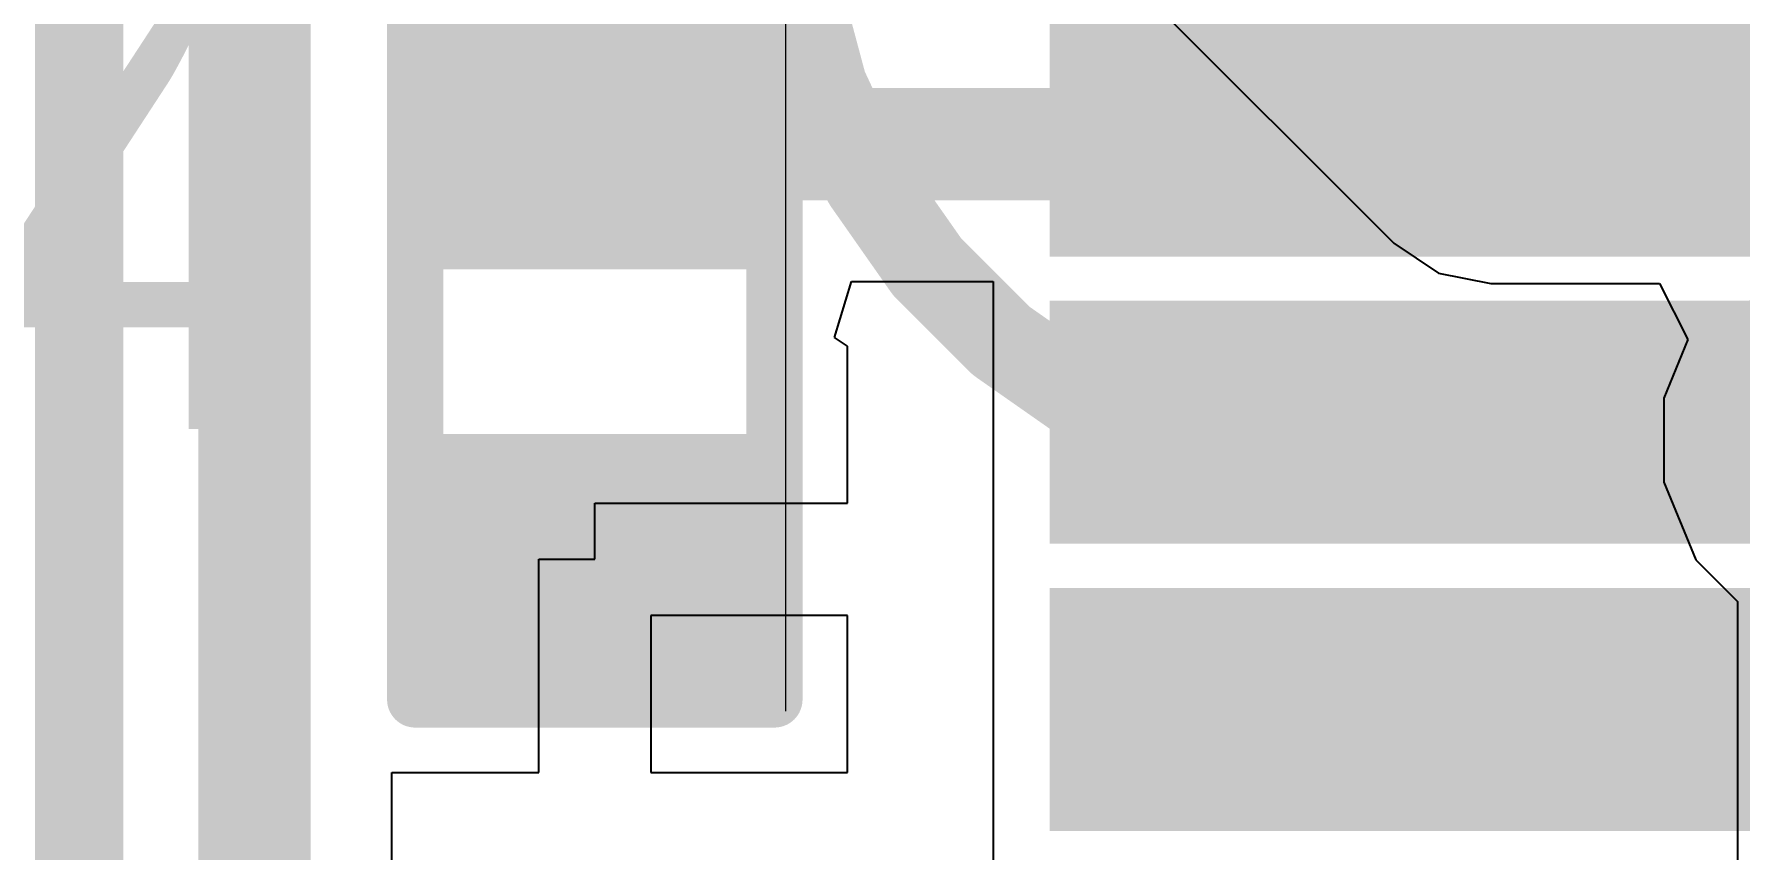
# Model space of a CAD drawing. Header units: inches. Extents: x 0 to 12.4, y -0.6 to 2.2.
# Drawn here: x 2.1051 to 2.257, y 0.5345 to 0.6072 of the extents above; entities that cross this region are included whole.
import ezdxf

# ---------------------------------------------------------------- set-up
doc = ezdxf.new("R2010")
doc.units = ezdxf.units.IN
doc.header["$MEASUREMENT"] = 0
for name, color, linetype in [('Bottom Layer', 5, 'Continuous'), ('Bottom Overlay', 54, 'Continuous'), ('Bottom Paste', 16, 'Continuous'), ('Bottom Solder', 6, 'Continuous'), ('Dimension', 6, 'Continuous'), ('Top Layer', 1, 'Continuous'), ('Top Overlay', 2, 'Continuous'), ('Top Paste', 8, 'Continuous'), ('Top Solder', 216, 'Continuous')]:
    doc.layers.add(name, color=color, linetype=linetype)
doc.styles.add('Arial', font='', dxfattribs={"height": 0.2})
doc.styles.get('Arial').set_extended_font_data('Arial')

# ---------------------------------------------------------------- blocks, each defined once
blk = doc.blocks.new('TSSOP_16_1')
at = {"layer": 'Top Layer'}
for points in [[(-0.14370075, 0.04724415), (-0.08464565, 0.04724415), (-0.08464565, 0.02952765), (-0.14370075, 0.02952765)], [(-0.14370075, 0.02165355), (-0.08464565, 0.02165355), (-0.08464565, 0.00393705), (-0.14370075, 0.00393705)], [(-0.14370075, -0.00393695), (-0.08464565, -0.00393695), (-0.08464565, -0.02165345), (-0.14370075, -0.02165345)]]:
    blk.add_hatch(color=1, dxfattribs=at).paths.add_polyline_path(points)
at = {"layer": 'Top Paste'}
for points in [[(-0.14370075, 0.04724415), (-0.08464565, 0.04724415), (-0.08464565, 0.02952765), (-0.14370075, 0.02952765)], [(-0.14370075, 0.02165355), (-0.08464565, 0.02165355), (-0.08464565, 0.00393705), (-0.14370075, 0.00393705)], [(-0.14370075, -0.00393695), (-0.08464565, -0.00393695), (-0.08464565, -0.02165345), (-0.14370075, -0.02165345)]]:
    blk.add_hatch(color=8, dxfattribs=at).paths.add_polyline_path(points)
at = {"layer": 'Top Solder'}
for points in [[(-0.14566925, 0.04921265), (-0.08267715, 0.04921265), (-0.08267715, 0.02755915), (-0.14566925, 0.02755915)], [(-0.14566925, 0.02362205), (-0.08267715, 0.02362205), (-0.08267715, 0.00196855), (-0.14566925, 0.00196855)], [(-0.14566925, -0.00196845), (-0.08267715, -0.00196845), (-0.08267715, -0.02362195), (-0.14566925, -0.02362195)]]:
    blk.add_hatch(color=216, dxfattribs=at).paths.add_polyline_path(points)
blk = doc.blocks.new('R___0402_2')
at = {"layer": 'Top Layer'}
for points in [[(-0.0275, -0.0125), (-0.0275, 0.0125), (-0.009499999999999998, 0.0125), (-0.009500000000000001, -0.0125)], [(0.009499999999999998, -0.0125), (0.009500000000000001, 0.0125), (0.0275, 0.0125), (0.0275, -0.0125)]]:
    blk.add_hatch(color=1, dxfattribs=at).paths.add_polyline_path(points)
at = {"layer": 'Top Paste'}
for points in [[(-0.0275, -0.0125), (-0.0275, 0.0125), (-0.009499999999999998, 0.0125), (-0.009500000000000001, -0.0125)], [(0.009499999999999998, -0.0125), (0.009500000000000001, 0.0125), (0.0275, 0.0125), (0.0275, -0.0125)]]:
    blk.add_hatch(color=8, dxfattribs=at).paths.add_polyline_path(points)
at = {"layer": 'Top Solder'}
for points in [[(-0.0296654, -0.0146654), (-0.0296654, 0.0146654), (-0.007334599999999998, 0.0146654), (-0.007334600000000002, -0.0146654)], [(0.007334599999999998, -0.0146654), (0.007334600000000002, 0.0146654), (0.0296654, 0.0146654), (0.0296654, -0.0146654)]]:
    blk.add_hatch(color=216, dxfattribs=at).paths.add_polyline_path(points)
at = {"layer": 'Top Overlay'}
for points in [[(-0.031, 0.016, 0.005, 0.005, 0), (0.031, 0.016, 0.005, 0.005, 0)], [(-0.031, 0.016, 0.005, 0.005, 0), (-0.031, -0.016, 0.005, 0.005, 0)], [(0.031, 0.016, 0.005, 0.005, 0), (0.031, -0.016, 0.005, 0.005, 0)], [(-0.031, -0.016, 0.005, 0.005, 0), (0.031, -0.016, 0.005, 0.005, 0)], [(-0.032, -0.017, 0.000127, 0.000127, 0), (0.032, -0.017, 0.000127, 0.000127, 0)]]:
    blk.add_lwpolyline(points, format="xyseb", dxfattribs=at)
for points in [[(-0.03225, 0.016, 0.0025, 0.0025, 1), (-0.02975, 0.016, 0.0025, 0.0025, 1)], [(-0.03225, 0.016, 0.0025, 0.0025, 1), (-0.02975, 0.016, 0.0025, 0.0025, 1)], [(0.02975, 0.016, 0.0025, 0.0025, 1), (0.03225, 0.016, 0.0025, 0.0025, 1)], [(0.02975, 0.016, 0.0025, 0.0025, 1), (0.03225, 0.016, 0.0025, 0.0025, 1)], [(-0.03225, -0.016, 0.0025, 0.0025, 1), (-0.02975, -0.016, 0.0025, 0.0025, 1)], [(-0.03225, -0.016, 0.0025, 0.0025, 1), (-0.02975, -0.016, 0.0025, 0.0025, 1)], [(0.02975, -0.016, 0.0025, 0.0025, 1), (0.03225, -0.016, 0.0025, 0.0025, 1)], [(0.02975, -0.016, 0.0025, 0.0025, 1), (0.03225, -0.016, 0.0025, 0.0025, 1)], [(-0.0320317, -0.017, 6.35e-05, 6.35e-05, 1), (-0.0319683, -0.017, 6.35e-05, 6.35e-05, 1)], [(0.0319683, -0.017, 6.35e-05, 6.35e-05, 1), (0.0320317, -0.017, 6.35e-05, 6.35e-05, 1)]]:
    blk.add_lwpolyline(points, format="xyseb", close=True, dxfattribs=at)
blk = doc.blocks.new('T__________B_4')
at = {"layer": 'Bottom Layer'}
blk.add_hatch(color=5, dxfattribs=at).paths.add_polyline_path([(0.015, 0.03), (-0.015, 0.03), (-0.03, 0.015), (-0.03, -0.015), (-0.015, -0.03), (0.015, -0.03), (0.03, -0.015), (0.03, 0.015)])
at = {"layer": 'Bottom Paste'}
blk.add_hatch(color=16, dxfattribs=at).paths.add_polyline_path([(0.015, 0.03), (-0.015, 0.03), (-0.03, 0.015), (-0.03, -0.015), (-0.015, -0.03), (0.015, -0.03), (0.03, -0.015), (0.03, 0.015)])
at = {"layer": 'Bottom Solder'}
blk.add_hatch(color=6, dxfattribs=at).paths.add_polyline_path([(0.017, 0.034), (-0.017, 0.034), (-0.034, 0.017), (-0.034, -0.017), (-0.017, -0.034), (0.017, -0.034), (0.034, -0.017), (0.034, 0.017)])
at = {"layer": 'Bottom Overlay'}
for points in [[(-0.017, 0.037, 0.007874, 0.007874, 0), (-0.037, 0.017, 0.007874, 0.007874, 0)], [(0.017, 0.037, 0.007874, 0.007874, 0), (-0.017, 0.037, 0.007874, 0.007874, 0)], [(0.037, 0.017, 0.007874, 0.007874, 0), (0.017, 0.037, 0.007874, 0.007874, 0)], [(-0.037, 0.017, 0.007874, 0.007874, 0), (-0.037, -0.017, 0.007874, 0.007874, 0)], [(0.037, 0.017, 0.007874, 0.007874, 0), (0.037, -0.017, 0.007874, 0.007874, 0)], [(-0.017, -0.037, 0.007874, 0.007874, 0), (-0.037, -0.017, 0.007874, 0.007874, 0)], [(0.037, -0.017, 0.007874, 0.007874, 0), (0.017, -0.037, 0.007874, 0.007874, 0)], [(0.017, -0.037, 0.007874, 0.007874, 0), (-0.017, -0.037, 0.007874, 0.007874, 0)]]:
    blk.add_lwpolyline(points, format="xyseb", dxfattribs=at)
for points in [[(-0.0189685, 0.037, 0.003937, 0.003937, 1), (-0.0150315, 0.037, 0.003937, 0.003937, 1)], [(-0.0189685, 0.037, 0.003937, 0.003937, 1), (-0.0150315, 0.037, 0.003937, 0.003937, 1)], [(0.0150315, 0.037, 0.003937, 0.003937, 1), (0.0189685, 0.037, 0.003937, 0.003937, 1)], [(0.0150315, 0.037, 0.003937, 0.003937, 1), (0.0189685, 0.037, 0.003937, 0.003937, 1)], [(-0.0389685, 0.017, 0.003937, 0.003937, 1), (-0.0350315, 0.017, 0.003937, 0.003937, 1)], [(-0.0389685, 0.017, 0.003937, 0.003937, 1), (-0.0350315, 0.017, 0.003937, 0.003937, 1)], [(0.0350315, 0.017, 0.003937, 0.003937, 1), (0.0389685, 0.017, 0.003937, 0.003937, 1)], [(0.0350315, 0.017, 0.003937, 0.003937, 1), (0.0389685, 0.017, 0.003937, 0.003937, 1)], [(-0.0389685, -0.017, 0.003937, 0.003937, 1), (-0.0350315, -0.017, 0.003937, 0.003937, 1)], [(-0.0389685, -0.017, 0.003937, 0.003937, 1), (-0.0350315, -0.017, 0.003937, 0.003937, 1)], [(0.0350315, -0.017, 0.003937, 0.003937, 1), (0.0389685, -0.017, 0.003937, 0.003937, 1)], [(0.0350315, -0.017, 0.003937, 0.003937, 1), (0.0389685, -0.017, 0.003937, 0.003937, 1)], [(-0.0189685, -0.037, 0.003937, 0.003937, 1), (-0.0150315, -0.037, 0.003937, 0.003937, 1)], [(-0.0189685, -0.037, 0.003937, 0.003937, 1), (-0.0150315, -0.037, 0.003937, 0.003937, 1)], [(0.0150315, -0.037, 0.003937, 0.003937, 1), (0.0189685, -0.037, 0.003937, 0.003937, 1)], [(0.0150315, -0.037, 0.003937, 0.003937, 1), (0.0189685, -0.037, 0.003937, 0.003937, 1)]]:
    blk.add_lwpolyline(points, format="xyseb", close=True, dxfattribs=at)

msp = doc.modelspace()

# ---------------------------------------------------------------- linework, layer by layer
at = {"layer": 'Bottom Layer'}
for p, q in [((2.1979451, 0.616752), (2.2261556, 0.5885415)), ((2.2261556, 0.5885415), (2.2301249, 0.5858892)), ((2.2301249, 0.5858892), (2.2348071, 0.5849579)), ((2.2348071, 0.5849579), (2.2498222, 0.5849579)), ((2.2498222, 0.5849579), (2.2523496, 0.5799578)), ((2.2523496, 0.5799578), (2.250189, 0.5747417)), ((2.250189, 0.5747417), (2.250189, 0.5672583)), ((2.250189, 0.5672583), (2.2530528, 0.5603444)), ((2.2530528, 0.5603444), (2.2567649, 0.5566323)), ((2.2567649, 0.5566323), (2.2567649, 0.335068))]:
    msp.add_line(p, q, dxfattribs=at)
for points in [[(2.2065966, 0.6254035, 0.01, 0.01, 0), (2.2348071, 0.597193, 0.01, 0.01, 0)], [(2.2348071, 0.597193, 0.01, 0.01, 0), (2.286807, 0.597193, 0.01, 0.01, 0)]]:
    msp.add_lwpolyline(points, format="xyseb", dxfattribs=at)
msp.add_lwpolyline([(2.2323071, 0.597193, 0.005, 0.005, 1), (2.2373071, 0.597193, 0.005, 0.005, 1)], format="xyseb", close=True, dxfattribs=at)
msp.add_lwpolyline([(2.2323071, 0.597193, 0.005, 0.005, 1), (2.2373071, 0.597193, 0.005, 0.005, 1)], format="xyseb", close=True, dxfattribs=at)
at = {"layer": 'Dimension'}
for points in [[(2.1090691, 0.4119954, 0.007874, 0.007874, 0), (2.1090691, 0.6207446, 0.007874, 0.007874, 0)], [(2.17298, 0.6112709, 0.007874, 0.007874, 0), (2.1752775, 0.6026962, 0.007874, 0.007874, 0)], [(2.1752775, 0.6026962, 0.007874, 0.007874, 0), (2.1752776, 0.6026959, 0.007874, 0.007874, 0)], [(2.1752776, 0.6026959, 0.007874, 0.007874, 0), (2.1753327, 0.6024902, 0.007874, 0.007874, 0)], [(2.1753327, 0.6024902, 0.007874, 0.007874, 0), (2.1754228, 0.602297, 0.007874, 0.007874, 0)], [(2.1754228, 0.6022969, 0.007874, 0.007874, 0), (2.1754228, 0.602297, 0.007874, 0.007874, 0)], [(2.1754228, 0.6022969, 0.007874, 0.007874, 0), (2.1775315, 0.597775, 0.007874, 0.007874, 0)], [(2.1775315, 0.597775, 0.007874, 0.007874, 0), (2.1792645, 0.5940585, 0.007874, 0.007874, 0)], [(2.1792645, 0.5940585, 0.007874, 0.007874, 0), (2.1793868, 0.5938838, 0.007874, 0.007874, 0)], [(2.1793868, 0.5938838, 0.007874, 0.007874, 0), (2.1793869, 0.5938837, 0.007874, 0.007874, 0)], [(2.1793869, 0.5938837, 0.007874, 0.007874, 0), (2.1797352, 0.5933863, 0.007874, 0.007874, 0)], [(2.1797352, 0.5933863, 0.007874, 0.007874, 0), (2.1846007, 0.5864375, 0.007874, 0.007874, 0)], [(2.1846007, 0.5864375, 0.007874, 0.007874, 0), (2.1911792, 0.579859, 0.007874, 0.007874, 0)], [(2.2597935, 0.579859, 0.007874, 0.007874, 0), (2.266372, 0.5864375, 0.007874, 0.007874, 0)], [(2.1911792, 0.579859, 0.007874, 0.007874, 0), (2.1988002, 0.5745228, 0.007874, 0.007874, 0)], [(2.2521726, 0.5745228, 0.007874, 0.007874, 0), (2.2597935, 0.579859, 0.007874, 0.007874, 0)], [(2.1988002, 0.5745228, 0.007874, 0.007874, 0), (2.2072319, 0.570591, 0.007874, 0.007874, 0)], [(2.2437408, 0.570591, 0.007874, 0.007874, 0), (2.2521726, 0.5745228, 0.007874, 0.007874, 0)], [(2.2072319, 0.570591, 0.007874, 0.007874, 0), (2.2162183, 0.5681831, 0.007874, 0.007874, 0)], [(2.2347544, 0.5681831, 0.007874, 0.007874, 0), (2.2437408, 0.570591, 0.007874, 0.007874, 0)], [(2.2162183, 0.5681831, 0.007874, 0.007874, 0), (2.2231649, 0.5675754, 0.007874, 0.007874, 0)], [(2.2231649, 0.5675754, 0.007874, 0.007874, 0), (2.2277013, 0.5675754, 0.007874, 0.007874, 0)], [(2.2277013, 0.5675754, 0.007874, 0.007874, 0), (2.2278079, 0.5675754, 0.007874, 0.007874, 0)], [(2.2278079, 0.5675754, 0.007874, 0.007874, 0), (2.2347544, 0.5681831, 0.007874, 0.007874, 0)]]:
    msp.add_lwpolyline(points, format="xyseb", dxfattribs=at)
for points in [[(2.173309, 0.6026962, 0.003937, 0.003937, 1), (2.177246, 0.6026962, 0.003937, 0.003937, 1)], [(2.173309, 0.6026962, 0.003937, 0.003937, 1), (2.177246, 0.6026962, 0.003937, 0.003937, 1)], [(2.1733091, 0.6026959, 0.003937, 0.003937, 1), (2.1772461, 0.6026959, 0.003937, 0.003937, 1)], [(2.1733091, 0.6026959, 0.003937, 0.003937, 1), (2.1772461, 0.6026959, 0.003937, 0.003937, 1)], [(2.1733642, 0.6024902, 0.003937, 0.003937, 1), (2.1773012, 0.6024902, 0.003937, 0.003937, 1)], [(2.1733642, 0.6024902, 0.003937, 0.003937, 1), (2.1773012, 0.6024902, 0.003937, 0.003937, 1)], [(2.1734543, 0.602297, 0.003937, 0.003937, 1), (2.1773913, 0.602297, 0.003937, 0.003937, 1)], [(2.1734543, 0.602297, 0.003937, 0.003937, 1), (2.1773913, 0.602297, 0.003937, 0.003937, 1)], [(2.1734543, 0.6022969, 0.003937, 0.003937, 1), (2.1773913, 0.6022969, 0.003937, 0.003937, 1)], [(2.1734543, 0.6022969, 0.003937, 0.003937, 1), (2.1773913, 0.6022969, 0.003937, 0.003937, 1)], [(2.175563, 0.597775, 0.003937, 0.003937, 1), (2.1795, 0.597775, 0.003937, 0.003937, 1)], [(2.175563, 0.597775, 0.003937, 0.003937, 1), (2.1795, 0.597775, 0.003937, 0.003937, 1)], [(2.177296, 0.5940585, 0.003937, 0.003937, 1), (2.181233, 0.5940585, 0.003937, 0.003937, 1)], [(2.177296, 0.5940585, 0.003937, 0.003937, 1), (2.181233, 0.5940585, 0.003937, 0.003937, 1)], [(2.1774183, 0.5938838, 0.003937, 0.003937, 1), (2.1813553, 0.5938838, 0.003937, 0.003937, 1)], [(2.1774183, 0.5938838, 0.003937, 0.003937, 1), (2.1813553, 0.5938838, 0.003937, 0.003937, 1)], [(2.1774184, 0.5938837, 0.003937, 0.003937, 1), (2.1813554, 0.5938837, 0.003937, 0.003937, 1)], [(2.1774184, 0.5938837, 0.003937, 0.003937, 1), (2.1813554, 0.5938837, 0.003937, 0.003937, 1)], [(2.1777667, 0.5933863, 0.003937, 0.003937, 1), (2.1817037, 0.5933863, 0.003937, 0.003937, 1)], [(2.1777667, 0.5933863, 0.003937, 0.003937, 1), (2.1817037, 0.5933863, 0.003937, 0.003937, 1)], [(2.1826322, 0.5864375, 0.003937, 0.003937, 1), (2.1865692, 0.5864375, 0.003937, 0.003937, 1)], [(2.1826322, 0.5864375, 0.003937, 0.003937, 1), (2.1865692, 0.5864375, 0.003937, 0.003937, 1)], [(2.1892107, 0.579859, 0.003937, 0.003937, 1), (2.1931477, 0.579859, 0.003937, 0.003937, 1)], [(2.1892107, 0.579859, 0.003937, 0.003937, 1), (2.1931477, 0.579859, 0.003937, 0.003937, 1)], [(2.257825, 0.579859, 0.003937, 0.003937, 1), (2.261762, 0.579859, 0.003937, 0.003937, 1)], [(2.257825, 0.579859, 0.003937, 0.003937, 1), (2.261762, 0.579859, 0.003937, 0.003937, 1)], [(2.1968317, 0.5745228, 0.003937, 0.003937, 1), (2.2007687, 0.5745228, 0.003937, 0.003937, 1)], [(2.1968317, 0.5745228, 0.003937, 0.003937, 1), (2.2007687, 0.5745228, 0.003937, 0.003937, 1)], [(2.2502041, 0.5745228, 0.003937, 0.003937, 1), (2.2541411, 0.5745228, 0.003937, 0.003937, 1)], [(2.2502041, 0.5745228, 0.003937, 0.003937, 1), (2.2541411, 0.5745228, 0.003937, 0.003937, 1)], [(2.2052634, 0.570591, 0.003937, 0.003937, 1), (2.2092004, 0.570591, 0.003937, 0.003937, 1)], [(2.2052634, 0.570591, 0.003937, 0.003937, 1), (2.2092004, 0.570591, 0.003937, 0.003937, 1)], [(2.2417723, 0.570591, 0.003937, 0.003937, 1), (2.2457093, 0.570591, 0.003937, 0.003937, 1)], [(2.2417723, 0.570591, 0.003937, 0.003937, 1), (2.2457093, 0.570591, 0.003937, 0.003937, 1)], [(2.2142498, 0.5681831, 0.003937, 0.003937, 1), (2.2181868, 0.5681831, 0.003937, 0.003937, 1)], [(2.2142498, 0.5681831, 0.003937, 0.003937, 1), (2.2181868, 0.5681831, 0.003937, 0.003937, 1)], [(2.2211964, 0.5675754, 0.003937, 0.003937, 1), (2.2251334, 0.5675754, 0.003937, 0.003937, 1)], [(2.2211964, 0.5675754, 0.003937, 0.003937, 1), (2.2251334, 0.5675754, 0.003937, 0.003937, 1)], [(2.2257328, 0.5675754, 0.003937, 0.003937, 1), (2.2296698, 0.5675754, 0.003937, 0.003937, 1)], [(2.2257328, 0.5675754, 0.003937, 0.003937, 1), (2.2296698, 0.5675754, 0.003937, 0.003937, 1)], [(2.2258394, 0.5675754, 0.003937, 0.003937, 1), (2.2297764, 0.5675754, 0.003937, 0.003937, 1)], [(2.2258394, 0.5675754, 0.003937, 0.003937, 1), (2.2297764, 0.5675754, 0.003937, 0.003937, 1)], [(2.2327859, 0.5681831, 0.003937, 0.003937, 1), (2.2367229, 0.5681831, 0.003937, 0.003937, 1)], [(2.2327859, 0.5681831, 0.003937, 0.003937, 1), (2.2367229, 0.5681831, 0.003937, 0.003937, 1)]]:
    msp.add_lwpolyline(points, format="xyseb", close=True, dxfattribs=at)
at = {"layer": 'Top Layer'}
for p, q in [((2.1763528, 0.5801508), (2.1778667, 0.5851508)), ((2.1778667, 0.5851508), (2.1904725, 0.5851508)), ((2.1904725, 0.5851508), (2.1904725, 0.5567323)), ((2.1775001, 0.5793859), (2.1763528, 0.5801508)), ((2.1775, 0.5653857), (2.1775, 0.5793859)), ((2.1775, 0.5793859), (2.1775001, 0.5793859)), ((2.1549998, 0.5603857), (2.1549998, 0.5653857)), ((2.1549998, 0.5653857), (2.1775, 0.5653857)), ((2.1499998, 0.5413859), (2.1499998, 0.5603857)), ((2.1499998, 0.5603857), (2.1549998, 0.5603857)), ((2.1904725, 0.5567323), (2.1904725, 0.5311418)), ((2.1775, 0.5553857), (2.1599998, 0.5553857)), ((2.1599998, 0.5553857), (2.1599998, 0.5413859)), ((2.1775, 0.5413859), (2.1775, 0.5553857)), ((2.1369281, 0.125693), (2.1369281, 0.5413859)), ((2.1369281, 0.5413859), (2.1499998, 0.5413859)), ((2.1599998, 0.5413859), (2.1775, 0.5413859))]:
    msp.add_line(p, q, dxfattribs=at)
for points in [[(2.124693, 0.125693, 0.01, 0.01, 0), (2.124693, 1.2156456, 0.01, 0.01, 0)], [(2.155, 0.5973859, 0.01, 0.01, 0), (2.155, 0.598, 0.01, 0.01, 0)], [(2.155, 0.5973859, 0.01, 0.01, 0), (2.2166693, 0.5973859, 0.01, 0.01, 0)], [(2.2166693, 0.5973859, 0.01, 0.01, 0), (2.2168622, 0.597193, 0.01, 0.01, 0)], [(2.2168622, 0.597193, 0.01, 0.01, 0), (2.286807, 0.597193, 0.01, 0.01, 0)], [(2.2227953, 0.5717953, 0.01, 0.01, 0), (2.2231929, 0.5713977, 0.01, 0.01, 0)], [(2.2231929, 0.5713977, 0.01, 0.01, 0), (2.2686023, 0.5713977, 0.01, 0.01, 0)], [(2.2166693, 0.5462048, 0.01, 0.01, 0), (2.2947952, 0.5462048, 0.01, 0.01, 0)]]:
    msp.add_lwpolyline(points, format="xyseb", dxfattribs=at)
for points in [[(2.1525, 0.598, 0.005, 0.005, 1), (2.1575, 0.598, 0.005, 0.005, 1)], [(2.1525, 0.5973859, 0.005, 0.005, 1), (2.1575, 0.5973859, 0.005, 0.005, 1)], [(2.1525, 0.5973859, 0.005, 0.005, 1), (2.1575, 0.5973859, 0.005, 0.005, 1)], [(2.2141693, 0.5973859, 0.005, 0.005, 1), (2.2191693, 0.5973859, 0.005, 0.005, 1)], [(2.2141693, 0.5973859, 0.005, 0.005, 1), (2.2191693, 0.5973859, 0.005, 0.005, 1)], [(2.2143622, 0.597193, 0.005, 0.005, 1), (2.2193622, 0.597193, 0.005, 0.005, 1)], [(2.2143622, 0.597193, 0.005, 0.005, 1), (2.2193622, 0.597193, 0.005, 0.005, 1)], [(2.2202953, 0.5717953, 0.005, 0.005, 1), (2.2252953, 0.5717953, 0.005, 0.005, 1)], [(2.2206929, 0.5713977, 0.005, 0.005, 1), (2.2256929, 0.5713977, 0.005, 0.005, 1)], [(2.2206929, 0.5713977, 0.005, 0.005, 1), (2.2256929, 0.5713977, 0.005, 0.005, 1)], [(2.2141693, 0.5462048, 0.005, 0.005, 1), (2.2191693, 0.5462048, 0.005, 0.005, 1)]]:
    msp.add_lwpolyline(points, format="xyseb", close=True, dxfattribs=at)

# ---------------------------------------------------------------- block references
for name, p, rotation in [('T__________B_4', (2.295, 0.64), 180), ('R___0402_2', (2.155, 0.5788859), 90)]:
    msp.add_blockref(name, p, dxfattribs=dict(rotation=rotation))
msp.add_blockref('TSSOP_16_1', (2.3411732, 0.5597952))

# ---------------------------------------------------------------- texts
at = {"layer": 'Top Overlay', "style": 'Arial'}
msp.add_text('R14', height=0.04, dxfattribs=at).set_placement((2.0280162, 0.5720065))

doc.saveas('drawing.dxf')
